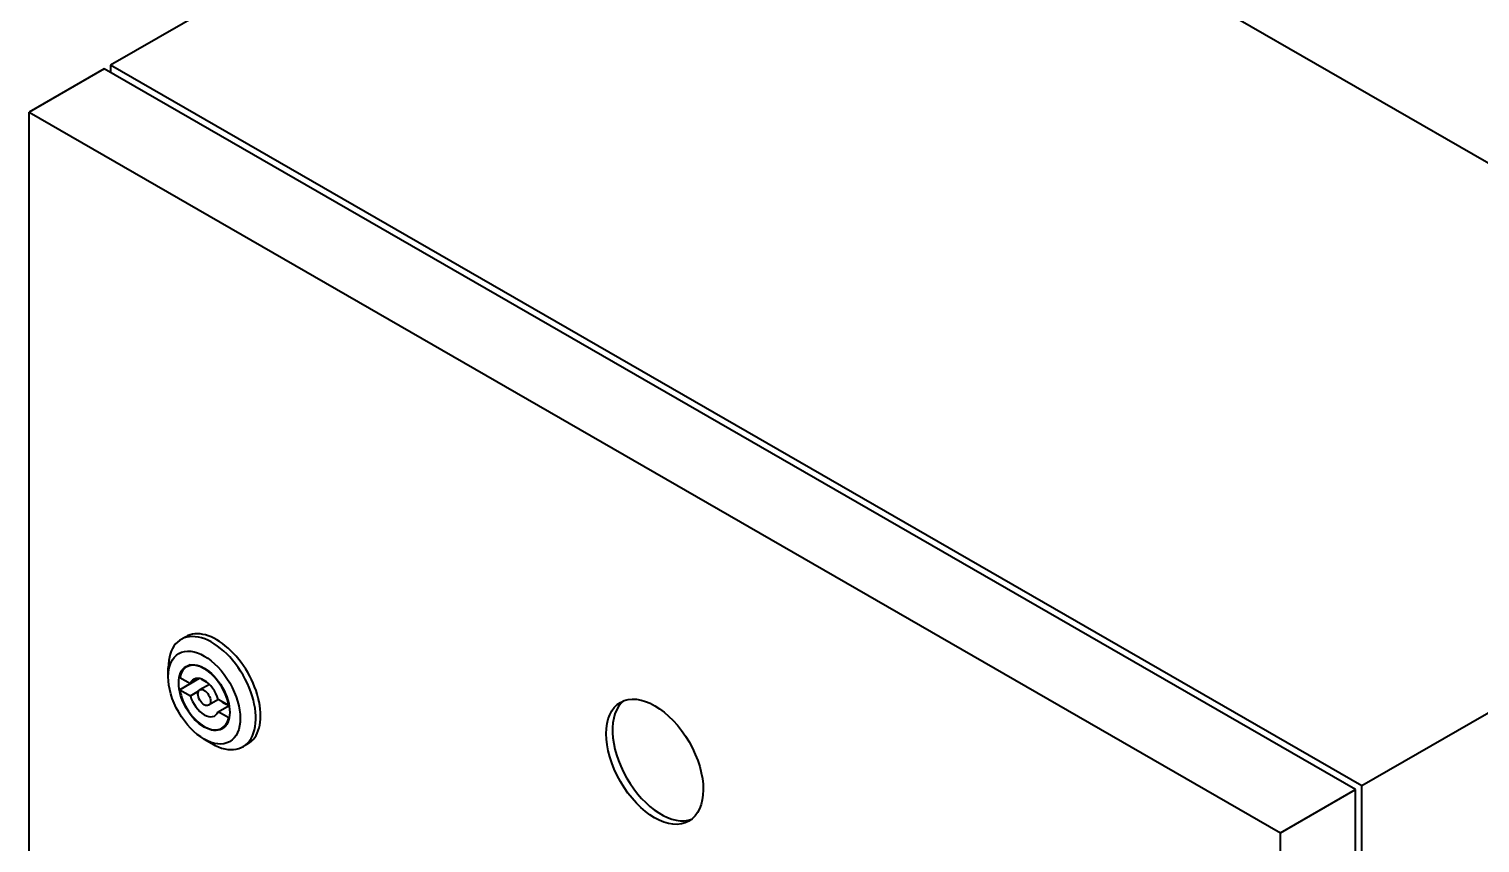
# Model space of a CAD drawing. Header units: millimetres. Extents: x 0 to 2523, y 0 to 1782.
# Drawn here: x 2285.9 to 2384.3, y 1583.5 to 1638.7 of the extents above; entities that cross this region are included whole.
import ezdxf

# ---------------------------------------------------------------- set-up
doc = ezdxf.new("R2010")
doc.units = ezdxf.units.MM
doc.header["$LTSCALE"] = 3
doc.layers.add('가시적인 것(ISO)', color=3, linetype='Continuous', lineweight=40)

msp = doc.modelspace()

# ---------------------------------------------------------------- linework, layer by layer
at = {"layer": '가시적인 것(ISO)'}
for p, q in [((2332.3655, 1659.8256), (2291.424, 1636.2489)), ((2417.2183, 1610.9621), (2332.3655, 1659.8256)), ((2291.424, 1636.2489), (2291.424, 1635.7603)), ((2376.2768, 1587.3855), (2291.424, 1636.2489)), ((2290.9998, 1636.0046), (2285.9086, 1633.0728)), ((2375.8526, 1587.1411), (2290.9998, 1636.0046)), ((2285.9086, 1476.1038), (2285.9086, 1633.0728)), ((2285.9086, 1633.0728), (2370.7614, 1584.2093)), ((2417.2183, 1610.9621), (2376.2768, 1587.3855)), ((2296.5406, 1597.4986), (2296.2224, 1597.3154)), ((2295.3485, 1594.7751), (2295.3485, 1595.3859)), ((2296.8242, 1595.5848), (2296.5903, 1595.4501)), ((2296.1297, 1594.7422), (2296.8471, 1594.3291)), ((2297.4416, 1594.6638), (2296.1297, 1593.9083)), ((2296.1297, 1593.9083), (2296.8471, 1593.4952)), ((2296.8471, 1594.3291), (2297.431, 1594.6653)), ((2296.8471, 1593.4952), (2297.4186, 1593.8243)), ((2298.1361, 1594.2632), (2297.4886, 1593.8903)), ((2297.61, 1594.6195), (2297.966, 1594.4145)), ((2298.7512, 1593.2326), (2298.0874, 1592.8504)), ((2299.4463, 1592.8323), (2298.7289, 1593.2455)), ((2298.7289, 1592.4116), (2299.4742, 1592.8407)), ((2299.4729, 1592.8477), (2299.4463, 1592.8323)), ((2299.4463, 1591.9984), (2298.7289, 1592.4116)), ((2299.487, 1592.0219), (2299.4463, 1591.9984)), ((2299.2196, 1591.4252), (2298.9857, 1591.2905)), ((2297.7785, 1590.5552), (2298.3068, 1590.2487)), ((2300.7324, 1590.2193), (2300.4142, 1590.0361)), ((2370.7614, 1584.2093), (2375.8526, 1587.1411)), ((2375.8526, 1567.52), (2375.8526, 1587.1411)), ((2376.2768, 1567.2757), (2376.2768, 1587.3855)), ((2370.7614, 1427.2403), (2370.7614, 1584.2093))]:
    msp.add_line(p, q, dxfattribs=at)
for centre, major_axis, start_param, end_param in [((2298.6365, 1593.859), (2.0959, -3.6397), 0, 3.1415927), ((2298.3183, 1593.6757), (2.0959, -3.6397), 5.4958534, 10.2121098), ((2297.788, 1593.3703), (-1.1977, 2.0798), 4.1430572, 6.8563845), ((2297.788, 1593.3703), (1.1977, -2.0798), 4.1430572, 6.8563845), ((2297.788, 1593.3703), (-0.7111, 1.2349), 4.2949368, 6.7045049), ((2297.788, 1593.3703), (0.7111, -1.2349), 4.2949368, 6.7045049), ((2299.1456, 1594.1521), (0.7111, -1.2349), 5.3221343, 5.6773074), ((2328.7593, 1589.2643), (-2.3205, 4.0296), 0.09119, 3.0504027)]:
    msp.add_ellipse(centre, major_axis=major_axis, ratio=0.5780931, start_param=start_param, end_param=end_param, dxfattribs=at)
for centre, major_axis in [((2297.788, 1593.3703), (-1.7217, 2.9897)), ((2297.788, 1593.3703), (-1.2201, 2.1188)), ((2297.788, 1593.3703), (-0.2994, 0.52)), ((2328.335, 1589.0199), (2.3205, -4.0296))]:
    msp.add_ellipse(centre, major_axis=major_axis, ratio=0.5780931, dxfattribs=at)

doc.saveas('drawing.dxf')
